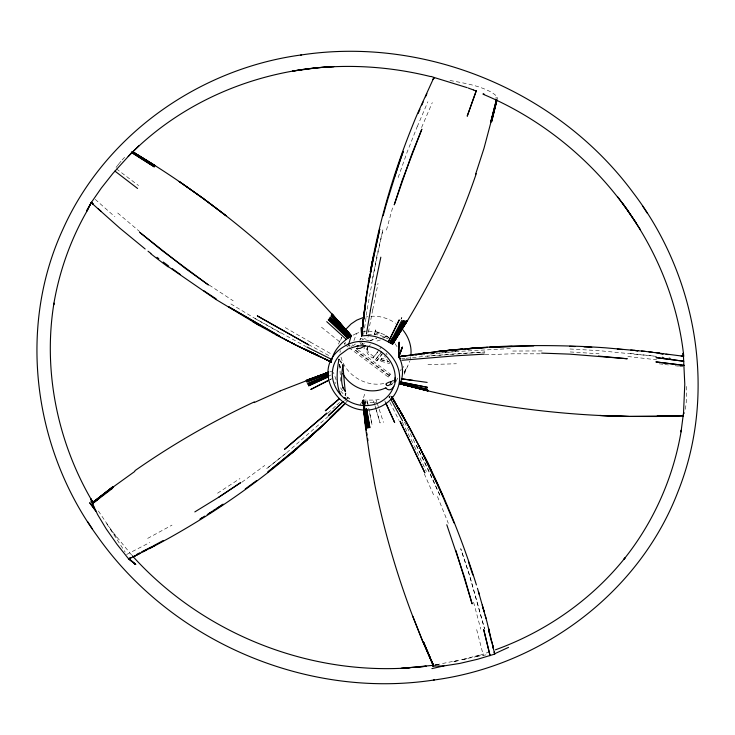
<?xml version="1.0" encoding="UTF-8"?>
<svg xmlns="http://www.w3.org/2000/svg" width="735" height="735" viewBox="0 0 735 735"><rect width="100%" height="100%" fill="white"/><g stroke="black" fill="none" stroke-linecap="round" stroke-linejoin="round"><path stroke-width="0.55" stroke-dasharray="3.67 2.76" d="M686.435 386.417L686.766 397.653L685.351 409.937M363.687 334.388L367.215 309.095M410.167 360.067L410.654 356.797M367.215 309.104L377.027 255.201L382.944 229.55L371.662 282.415M368.41 332.248L372.691 309.858M372.728 309.885L378.029 283.398M368.557 345.992C363.889 350.632 368.354 355.96 373.003 358.009L379.251 350.2M496.915 100.162L497.512 97.525M339.965 352.506L340.388 350.623M386.463 230.083L393.225 205.423M367.39 348.28L366.894 350.025L367.73 348.004M684.395 413.713L684.79 412.399M400.566 370.945L401.181 369.089M362.952 403.919L362.594 400.263L364.679 394.199M398.159 177.558L407.199 151.989L417.195 126.714M351.697 346.865L352.442 344.788M353.93 340.636L356.539 333.378L360.361 332.137M340.608 340.314L341.784 337.227M404.232 374.216L409.772 361.096M404.241 372.948L405.5 369.751L404.195 372.93M417.232 126.732L427.889 101.742M421.578 127.532L432.29 102.606M338.477 344.099L341.61 337.126M345.046 342.776L344.384 344.228L345.671 342.62M360.067 339.938L360.747 338.458L369.824 340.976M363.963 348.923L364.643 347.453M349.465 398.958L346.856 396.863M373.003 358.009L379.223 349.594M382.393 353.948L376.844 360.885L375.438 359.838L381.667 351.422M376.844 360.885L382.375 353.333M389.936 362.043L389.265 363.522L380.16 361.032L381.787 358.368L386.904 359.828M380.16 361.032L381.787 358.368M348.969 347.655L388.374 377.11L390.313 374.06L358.248 350.081M388.374 377.11L390.313 374.06M396.101 381.428L397.874 377.579M400.869 319.468L401.898 317.483L400.851 319.495M360.021 405.132L362.594 400.263M366.967 348.886L368.217 346.736M404.287 371.772L407.824 366.25M116.066 167.461L117.187 165.972M117.435 165.66L118.831 163.877M119.052 163.593L121.036 161.213M359.865 339.561L360.747 338.458M379.921 348.73L381.309 346.993M375.438 359.838L381.695 352.028M122.083 159.954L125.731 156.151M347.177 401.282L344.788 403.763L347.14 401.365M347.021 397.993L347.563 397.451M345.79 399.794L348.28 397.424L346.966 395.871M344.531 401.007L348.28 397.424L349.492 398.903M380.436 339.928L375.456 341.518M327.939 413.024L336.097 405.656M336.915 404.921L340.176 401.971M328.297 416.368L287.321 452.172L266.401 468.829L287.321 452.172M390.652 384.975L393.501 382.457L390.505 385.094M241.898 482.197L264.738 465.485M353.094 345.735L355.474 343.998M369.292 345.597L370.477 344.77M362.713 400.116L374.841 400.079L381.392 399.27M388.87 397.35L390.074 396.569M217.542 493.213L239.977 478.54M391.369 384.515L392.288 384.083M363.375 344.246L364.441 343.64M147.661 538.397L172.008 525.121M383.578 338.128L386.252 336.161M386.086 336.814L382.613 337.301M361.969 339.956L368.584 336.676M360.701 344.706L363.154 343.41M438.758 664.376L434.348 665.184L475.958 656.704L492.275 650.861M353.03 335.206L356.539 333.378M329.556 379.839L331.467 378.837L329.455 379.866M126.558 554.53L149.885 542.467M390.57 395.954L389.669 396.367M369.705 340.957L376.743 338.284M329.032 375.861L330.961 375.006M475.958 656.704L480.58 654.729L462.829 659.571M329.712 371.947L332.826 370.817M369.797 340.617L376.302 338.578M375.172 334.214C380.096 331.219 385.085 335.123 389.017 337.76L386.16 335.978M437.297 664.651L434.881 665.175M367.776 334.361L374.4 334.324L380.05 335.279M462.563 659.635L466.21 658.891L462.122 659.727M365.993 317.042L367.932 316.675M383.817 383.523C365.589 387.253 345.377 375.025 340.93 356.824M476.05 656.658L487.057 654.701M454.074 661.509L458.328 660.737L453.78 661.546M434.348 665.184L438.455 664.449M363.329 331.522L366.352 331.072M375.254 402.44L376.853 402.174L376.164 400.042M414.834 355.795L417.048 355.529M421.486 354.977L424.802 354.573M401.65 358.753L404.994 358.404M406.106 358.285L427.274 356.089M373.656 402.569L366.958 402.21L362.612 400.336L363.476 408.008M455.351 351.596L512.442 348.473M485.155 354.739L512.957 353.792L542.467 353.829M427.981 364.588L456.407 363.752M370.881 316.307C379.627 315.646 388.457 318.264 395.605 323.308M512.718 351.036L542.182 350.935M368.4 331.09L376.559 331.917L381.3 333.414M569.937 348.987L598.777 350.623L656.364 356.356L627.571 353.131M570.222 351.946L599.034 353.774M627.865 356.503L656.621 359.801M659.194 363.807L663.742 364.358M664.881 364.496L670.577 365.176M675.125 365.727L678.543 366.14M679.682 366.278L683.1 366.682M449.995 80.482C463.169 82.981 476.739 84.975 488.894 90.965C490.787 91.618 501.353 98.168 495.307 98.049M380.831 359.562L388.925 361.767M381.107 359.847L388.282 361.886L384.414 355.712M376.559 331.917L381.483 333.506M380.179 335.307L388.346 338.964M230.891 303.941L255.128 318.531L305.732 346.479M308.452 344.586L330.539 356.457M255.091 318.577L281.092 333.295M310.299 342.069L331.402 354.077M285.244 327.608L310.317 342.041M385.765 335.656L389.017 337.76L386.086 335.932M209.19 285.061L233.188 300.799M373.674 356.53L368.345 352.313L367.224 349.29M376.118 358.358L377.514 359.406M347.508 343.989L350.255 346.047M355.749 350.154L389.66 375.512M346.883 344.145L349.63 346.203M355.124 350.31L389.035 375.668M345.303 344.908L348.05 346.966M116.396 168.866L138.529 185.542M321.489 327.176L340.865 342.767M117.71 213.012L139.825 231.736M95.228 199.378L114.908 216.779M343.07 393.62L340.774 391.25M131.556 554.934L111.968 531.065L97.525 509.741M394.961 343.613L397.856 347.848M342.62 390.79L339.644 386.472M106.722 523.697L125.18 552.095M110.553 529.329L117.104 537.919M361.629 342.427L362.722 344.2M386.022 353.076L387.088 354.83M362.52 343.943L364.11 346.571M359.194 341.031L361.317 344.54M389.513 396.9L389.908 397.571M336.161 379.839L333.405 372.369M388.944 396.707L389.642 397.975M335.592 383.56L334.884 382.053M404.544 422.12L429.166 471.328L440.403 496.364L416.506 445.208M402.348 422.175L413.98 445.309M389.954 402.339L398.976 420.301M414.457 446.32L426.401 471.466M384.782 400.841L385.719 402.909M424.27 473.799L434.431 496.796M437.481 496.548L448.304 523.32M377.202 403.239L383.45 422.395M374.639 404.48L373.352 400.125L373.968 402.21M374.96 405.573L375.925 408.844M376.246 409.928L380.114 422.992L375.181 406.372M339.487 364.431L340.718 369.016L339.487 364.238M473.597 602.25L480.745 629.16M476.675 629.619L483.299 655.308M367.95 404.278L367.077 399.95L372.066 424.821L369.246 410.764M365.708 404.066L365.313 401.815L365.662 403.919M339.542 364.633L340.865 382.319M365.148 405.904L364.45 401.521L365.111 406.005M365.249 409.992L363.66 399.877L364.817 407.576M364.716 407.897L363.742 401.218L364.661 407.824M403.487 367.555L403.34 366.324M363.843 407.585L362.989 400.814L363.375 403.938M364.009 407.787L363.044 399.941L363.761 405.812M363.503 404.985L363.88 408.118M363.219 399.959L364.156 407.787M363.118 403.965L362.713 400.557L363.292 405.885M363.402 399.904L364.597 410.13M363.237 403.625L363.752 408.109M363.402 406.951L363.752 410.148M362.612 400.428L363.017 404.397M375.162 331.843L374.4 334.324L375.787 329.877L375.162 331.843M434.964 353.526L429.295 354.068L434.955 353.535M455.369 351.578L436.094 353.425L455.369 351.578M455.626 353.792L427.274 356.135L484.889 352.01L455.626 353.792M664.293 357.412L662.033 357.109L664.293 357.421M671.092 358.312L668.832 358.009L671.092 358.322M469.481 575.174L460.726 548.668L469.509 575.211L484.53 628.737L469.481 575.174"/><path stroke-width="1.1" d="M683.329 356.741L683.311 353.259L684.781 384.056L683.412 415.661L657.108 416.249L683.412 415.661M399.316 357.311L398.627 356.797L399.105 342.078L398.6 356.842C403.736 364 403.423 377.524 400.042 383.229M345.551 393.749L345.588 393.188L345.377 395.494M385.875 388.062C390.414 393.28 395.733 385.893 395.044 380.95M136.857 555.035L128.744 559.023L128.34 558.554L117.122 544.46L106.217 528.897L97.58 514.509L92.821 504.256L92.536 502.593L112.731 486.919L92.647 502.565L95.486 500.25M339.028 359.755L338.918 359.277M394.888 381.741C397.277 366.535 386.38 351.56 371.956 347.287A31.394 29.143 24.5 0 0 356.916 346.167L348.013 348.96L340.112 354.739A31.541 29.281 24.5 0 0 334.71 362.713A32.625 30.291 24.5 0 0 332.44 376.936C333.313 383.936 336.483 390.634 341.49 395.623A28.178 26.166 24.5 0 0 343.815 397.791C353.048 405.49 366.434 407.851 377.634 403.313A32.735 30.392 24.5 0 0 389.284 394.539A31.329 29.088 24.5 0 0 393.749 386.288M361.767 335.794L365.479 302.305M394.824 381.961L395.2 377.395M361.905 332.597L361.62 335.877L368.299 335.454L375.006 336.483L382.246 338.872L392.646 343.98L407.282 320.929L392.812 343.622M361.914 335.638L363.301 322.619M361.629 335.849L361.951 332.606M362.952 322.564L364.992 305.732M364.808 309.022L363.163 322.5L366.719 295.589M363.412 319.091L363.026 322.49L363.797 315.747M363.163 322.5L363.944 315.747M363.816 315.82L364.202 312.494M362.594 325.927L363.752 315.765M363.752 315.747L364.615 309.022M362.272 329.317L362.686 325.945M683.412 413.741L681.033 431.886L681.327 430.159C673.6 477.153 653.718 522.052 623.951 559.234L625.053 557.856C591.5 599.788 545.884 631.558 495.463 649.804M364.542 309.067L366.462 295.626M373.665 254.953L365.929 299.053L366.526 295.7M410.81 355.703C412.124 345.873 408.237 335.84 401.696 328.554M367.417 289.011L368.483 282.286M365.488 302.388L365.984 299.026M366.462 295.718L366.967 292.264M369.65 275.432L369.062 278.896L369.742 275.45M366.425 334.058L370.357 310.657M366.875 292.337L367.482 288.984M370.954 268.606L372.222 261.752L370.311 272.005L372.967 258.352M370.302 310.666L375.254 284.243M371.57 265.17C380.656 216.448 394.961 168.71 413.676 122.828A335.114 312.531 24.1 0 1 417.59 113.438L433.953 77.432L467.166 87.658M375.19 284.261L380.831 257.167M495.767 103.69L496.263 101.458M338.964 359.332C336.915 370.036 335.629 384.148 340.599 394.723M496.86 99.923L484.007 148.268L475.664 174.048M496.713 100.814L491.651 121.633L496.713 101.044M386.04 384.111C385.958 387.161 391.58 385.278 390.772 381.878C392.398 381.3 386.84 382.375 386.105 384.01M496.529 99.372L490.668 122.332L496.529 99.354M331.632 360.325L331.834 359.516L306.908 346.984M492.128 117.903L495.482 104.783M383.165 215.722L386.83 202.3M348.813 343.998C375.833 332.404 409.285 361.978 397.047 389.991A36.778 34.15 24.5 0 1 386.408 403.276C345.992 431.123 300.431 366.315 348.813 343.998L351.119 335.969C290.325 263.847 216.457 202.198 135.479 153.468L132.998 152.007M386.849 202.272L398.765 164.144M332.11 358.616C334.802 348.583 342.841 341.499 351.119 335.969M394.493 177.043L403.258 151.364L399.142 163.078M476.243 173.708C458.787 225.103 435.469 274.421 407.365 320.846M398.958 356.815L402.339 347.15L398.627 356.797L402.063 356.282L398.6 356.842L402.339 347.15M399.822 383.743L428.009 390.873L399.849 383.652C474.369 403.938 551.369 415.119 628.6 416.442L599.742 415.477L628.544 416.451L683.495 415.78M418.16 113.429L419.961 109.276M421.771 105.123L423.13 102.009M132.162 151.768L131.859 152.274M425.473 96.845L426.888 93.749M433.108 79.306L434.477 77.552M433.154 79.306L434.091 77.469L430.921 76.376M401.742 320.497L389.917 342.776L392.325 338.302M86.712 210.982L91.232 202.603L92.941 204.027L91.333 202.52L86.712 210.982L91.618 202.198M87.86 209.558C70.836 238.93 59.213 271.362 53.664 304.85L53.967 303.114C42.795 371.276 57.633 442.718 92.702 501.987M145.162 248.972L119.943 228.254L91.195 202.667L101.338 188.041L112.841 173.497L130.371 154.129L139.08 145.576M128.744 559.023L130.637 558.012L128.79 558.949L135.653 564.498L128.607 558.416M392.738 343.328L397.598 335.463M398.104 334.627L400.547 330.676M401.733 328.756L403.46 325.927M405.27 323.005L406.446 321.094M394.318 340.783L396.413 337.383M406.942 321.048L392.646 343.98L407.3 320.396L392.802 343.475L394.787 340.47M395.044 339.304L396.229 337.383M131.684 152.54L154.212 166.827L131.684 152.54L130.371 154.129M91.305 202.557L92.886 204.119L91.333 202.52M337.503 411.159L344.761 403.827L332.587 415.881M346.516 328.582L351.165 323.878L356.76 320.138L363.072 317.584M335.05 413.336L339.873 408.458L330.125 418.059L339.873 408.458M337.53 411.021L344.788 403.763M390.744 381.989L391.332 381.401L390.772 381.878M335.087 413.428L327.654 420.686M335.013 413.483L330.199 418.252L339.919 408.724M128.175 156.518C181.766 101.265 257.489 69.871 334.021 66.582L317.75 67.712L292.585 71.102L301.607 69.66M357.513 348.096L357.366 348.813M332.624 415.964L317.731 430.085M325.256 423.002L327.718 420.64M343.41 401.383L328.471 415.56L342.988 401.815M432.538 666.526L433.347 665.772M310.142 437.059L325.201 423.121L315.14 432.382M398.627 356.797L402.073 356.273M465.907 348.757L473.202 348.243L469.573 348.473C507.6 345.257 545.848 344.935 583.957 346.543A931.787 866.17 23.7 0 1 605.576 347.83L645.22 351.385L683.78 356.291C671.266 240.446 589.553 138.639 483.042 94.218M294.221 451.069L312.669 434.835M304.887 441.836L310.106 437.123M307.478 439.438L304.841 441.753L307.506 439.475M296.903 448.745C258.83 481.728 217.33 510.733 173.506 535.558A346.24 319.955 24.9 0 1 164.465 540.574L155.342 545.526M291.492 453.32L294.193 451.042L288.763 455.553M93.667 502.115L108.789 490.374M92.619 502.565L112.731 486.919M92.5 502.97L113.144 487.057L110.535 489.051M98.122 499.313L92.61 503.512L112.62 488.279M245.242 488.94L256.644 480.552M112.455 487.516L134.817 471.411M134.955 470.666C172.651 444.317 212.635 421.265 254.347 401.898M218.414 497.494L240.758 482.583L218.414 497.42L194.821 511.909M211.708 511.744L214.592 509.86M216.513 508.602L223.229 504.201L213.949 510.163M204.661 516.135L200.021 519.121L201.813 517.982M209.3 513.149L212.084 511.358M207.215 514.583L209.907 512.883M152.99 546.05L163.317 540.491M143.049 551.764L146.1 550.166M328.591 380.335L310.776 389.476L328.471 380.372M365.258 345.827L360.205 348.381L356.631 348.601M148.543 548.365L151.171 547.005M141.616 551.902L148.259 548.503M139.972 553.492L133.733 556.514L155.296 545.443L149.113 548.604L152.219 547.07M137.077 554.199L139.724 552.876M508.528 647.379L494.287 653.92M130.628 557.874L128.772 558.903M327.801 377L308.608 385.829L328.71 376.632M254.154 402.587L280.301 390.882M130.646 557.929L128.68 558.6M328.462 375.539L307.919 384.534L328.352 375.557M385.985 387.749C370.78 395.338 350.751 388.438 342.786 373.591M307.34 383.404L328.343 374.547M280.311 390.855L328.6 372.158M328.288 373.352L306.651 381.897L328.444 373.288M328.269 372.516L306.256 380.73L327.7 372.673M306.201 380.317L328.334 372.25M306.863 380.197L321.875 374.767M322.95 374.381L327.883 372.599M323.253 374.731L328.361 372.911M326.129 373.003L328.031 372.351M344.632 398.287L345.156 398.195A2.609 0.946 38.7 0 0 345.193 397.819L345.101 397.451M478.439 591.592L486.938 621.746L494.728 654.095L477.585 659.249L459.724 663.439L443.637 665.965L433.457 666.057L423.057 642.271L412.702 616.15L423.066 642.252M358.423 345.753L356.916 346.167M431.904 668.611L443.958 665.892M393.528 380.739L392.297 380.95M399.702 358.671L400.483 358.542M300.661 55.061C425.657 35.85 558.288 91.177 633.276 192.864C697.184 276.626 717.415 393.4 677.845 492.027C638.853 593.522 540.363 666.094 433.384 680.096C305.999 699.307 171.025 641.104 97.048 535.741C33.562 448.635 17.337 327.773 62.989 229.118C105.27 134.597 199.654 68.41 301.616 54.904M433.384 680.096L434.339 679.939M398.701 356.815L405.527 355.823M398.627 356.879L416.102 354.187M405.545 355.859L402.036 356.401L437.242 351.596M412.638 354.784L440.853 351.256L480.552 347.719M300.652 69.816C343.824 63.559 388.199 66.003 430.508 76.559M419.63 353.7L426.713 352.892M426.649 352.855L423.103 353.296L426.658 352.892M417.25 667.288L426.254 666.25L400.979 668.418L433.283 665.313M437.297 351.514L440.798 351.11M462.269 349.006L444.326 350.77L462.251 349.088M440.871 351.229L465.136 349.024M401.971 360.26L455.13 355.841L484.356 354.141M447.863 350.393L451.409 350.071M440.789 351.275L437.233 351.55L447.863 350.512M467.387 348.776L475.269 348.197M467.387 348.859L487.48 347.398M477.52 348.041L487.617 347.416M473.211 348.16L484.227 347.499M410.02 667.793C306.807 675.3 201.509 632.624 132.3 555.752M489.611 347.278L533.656 345.909M489.841 347.315L512.111 346.314M662.106 415.808L668.979 415.633M663.163 415.799L669.925 415.652M628.526 416.423L657.265 416.506M541.64 353.112L569.625 354.132L627.258 358.753L598.437 356.062M569.616 346.314L575.165 346.543M584.04 346.902L591.804 347.315M617.281 349.061L622.83 349.529M648.821 351.826L652.414 352.212M634.415 350.402L638.008 350.806L630.795 349.989M641.591 350.999L645.22 351.413M659.387 353.434L662.704 353.866M666.029 354.307L668.244 354.592M659.148 353.397L663.273 353.93M656.015 352.653L659.589 353.122M412.941 380.408L401.696 378.847L427.154 382.411M681.18 356.098L683.348 356.484L683.311 353.259L683.348 356.484M427.917 390.891L399.831 383.743M345.294 391.369C344.412 384.129 343.567 373.196 342.914 364.588C342.234 371.34 339.248 384.828 345.432 391.424M473.551 90.019L476.482 91.131M468.241 88.062L473.294 89.891M484.08 94.062L483.217 93.731M304.961 349.52L331.228 361.969L298.41 346.36L272.382 332.78M324.677 358.946L331.246 361.914L324.714 358.891M327.966 360.517L331.209 361.978M321.415 357.348L298.438 346.295L308.185 351.174M311.603 352.57L318.237 355.648L305.117 349.29L318.237 355.648M331.117 359.176L331.834 359.516M311.539 352.699L308.259 351.091L311.511 352.745M298.438 346.323L291.933 342.988L295.185 344.669M295.158 344.706L275.68 334.581M285.492 339.616L288.699 341.343M272.437 332.698L259.28 325.559M344.017 397.938L344.366 398.131M132.952 151.989L135.479 153.468M252.868 321.728L259.326 325.495L215.824 299.393L168.26 266.603M133.063 152.081L154.956 165.513M132.842 152.062L154.773 165.623L138.189 155.241M203.678 290.683L216.173 298.888M172.266 268.679L180.406 274.596M114.908 171.08L137.583 188.472M157.024 257.323L158.815 258.665M163.28 262.027L168.646 266.052M148.02 251.205L150.923 253.437M346.332 339.423L326.744 321.654M98.297 208.859L101.007 211.285M91.406 202.493L92.977 203.972M346.929 331.595L350.696 335.647L348.372 333.148M331.503 315.168L350.843 336.198L344.09 328.848M332.082 314.093L351.146 335.647L331.944 314.194L338.725 321.93M332 314.387L351.183 335.858L348.647 332.983M340.994 324.502L350.834 335.638L331.908 314.222L351.073 335.647L346.24 330.125M341.637 362.888L340.186 361.014M617.896 197.081L627.084 209.356L640.378 229.632M95.725 510.862L89.661 502.694L95.77 510.99M623.032 203.935L636.161 222.87M494.618 653.929L494.242 651.963L494.728 654.095M642.436 205.745L647.296 213.205M87.704 521.795L92.564 529.255M403.543 417.296L398.232 407.907L405.27 420.282L392.04 397.231L407.135 423.397M92.95 502.372L90.589 498.505L92.886 502.262M427.081 461.617L428.698 464.869L410.553 429.709L392.003 397.304M392.003 397.304L392.894 398.802M392.04 397.222L394.649 401.87M392.141 397.47L394.695 401.779M391.783 396.928L394.649 401.769M391.58 397.056L398.03 408.063M398.388 407.943L401.87 414.173L400.134 411.049M398.333 408.026L400.06 411.095M408.807 426.612L401.843 414.2M408.862 426.511L420.484 448.626M407.126 423.498L412.151 432.851M390.607 398.894L402.541 420.815M90.8 500.884L93.722 506.516M425.418 458.364L423.783 455.121L427.007 461.644M425.473 458.355C445.787 499.111 462.903 541.475 476.418 584.968M428.643 464.878L431.73 471.429M433.255 664.752L432.07 662.171L433.172 664.771M442.966 496.327L418.665 445.291L437.398 483.814L454.111 523.017M385.719 402.909L394.658 422.524L386.05 403.561M426.024 647.921L423.332 641.673L431.638 661.151M426.916 649.997L428.266 653.121M429.166 655.197L430.508 658.321M431.408 660.407L432.75 663.521M412.601 615.994C396.22 572.74 383.348 528.171 374.418 482.785M446.788 524.762L464.428 577.03L472.109 603.839L455.884 550.423M468.415 561.733L472.816 574.963M477.447 588.303L479.459 594.955M485.146 614.993L486.065 618.328M482.289 604.997L484.08 611.731L483.244 608.359M488.646 628.443L489.492 631.797M488.499 629.353L489.675 634.14M488.518 629.426L491.55 641.83M342.896 387.584L343.034 388.245M491.963 641.903L493.424 648.647L492.716 645.247M374.483 482.923L369.485 454.947L365.571 427.632M366.563 409.248L369.861 427.733L366.499 408.577M365.626 409.331L368.648 427.853L365.672 409.202M366.085 428.266L366.416 430.526M366.756 432.777L367.087 435.037M367.592 438.427L367.923 440.688M363.99 408.715L366.425 427.926L364.009 409.156M363.752 410.148L365.929 427.853L363.65 408.522M363.457 408.495L365.552 427.586M363.871 409.23L364.128 411.462M364.514 414.825L364.9 418.178M365.277 421.541L365.662 424.894M168.058 266.86A648.784 603.343 25.2 0 1 150.712 253.685M371.276 268.532L368.832 282.231L373.959 254.916L379.729 229.182L371.276 268.532M402.385 179.836L394.236 204.845L411.71 154.378L421.844 129.195L402.44 179.818M476.188 90.984L467.258 116.038L476.188 90.984M393.666 331.173L388.383 341.94L399.243 319.9L393.666 331.173M403.129 320.763L390.689 343.227L403.129 320.763M404.323 320.947L391.369 343.539L404.323 320.947M405.849 321.103L392.141 343.888L405.849 321.103M406.565 321.085L392.49 343.962L406.565 321.085M320.157 427.476L299.476 446.062L267.88 471.971L288.68 455.195L320.157 427.476M326.928 413.199L284.61 449.269L326.928 413.199M339.092 398.958L325.302 410.764L339.111 398.986M323.262 374.648L306.394 381.153L328.288 372.783L323.262 374.648M423.121 353.406L419.593 353.829L423.121 353.406M357.302 348.813L356.64 348.482L357.238 348.822M684.101 365.405L656.052 361.923L684.101 365.405M682.98 361.115L656.006 357.587L683.816 361.243L682.98 361.115M427.402 387.336L400.648 382.007L427.402 387.336M427.577 389.357L400.152 383.128L427.577 389.357M427.752 390.349L399.886 383.606L427.752 390.349M331.228 361.859L328.031 360.407L331.246 361.914M279.217 335.941L228.787 306.872L279.217 335.941M308.599 344.807L257.388 315.931L308.599 344.807M154.662 166.138L132.006 152.035L154.662 166.138M202.897 198.248L179.175 181.499L202.897 198.257L226.049 215.75L202.897 198.248M208.299 284.868L185.321 268.422L139.76 232.389L162.288 250.736L208.299 284.868M135.653 564.498L128.772 558.756L135.653 564.498M343.962 334.498L328.315 319.569L347.921 338.311L343.962 334.498M343.842 332.753L329.234 318.338L348.813 337.705L343.842 332.753M342.335 329.813L329.997 317.3L349.52 337.2L342.335 329.813M342.225 327.819L330.989 315.912L350.42 336.547L342.225 327.819M346.185 330.658L331.761 314.773L351.027 336.042L346.185 330.658M412.528 446.604L400.024 421.302L424.885 472.862L412.528 446.604M433.595 666.121L423.498 642.436L433.595 666.121M490.052 655.611L483.713 629.619L490.052 655.611M367.647 427.917L364.808 408.926L367.647 427.917M361.62 335.877L361.262 327.599L361.592 335.923"/></g></svg>
